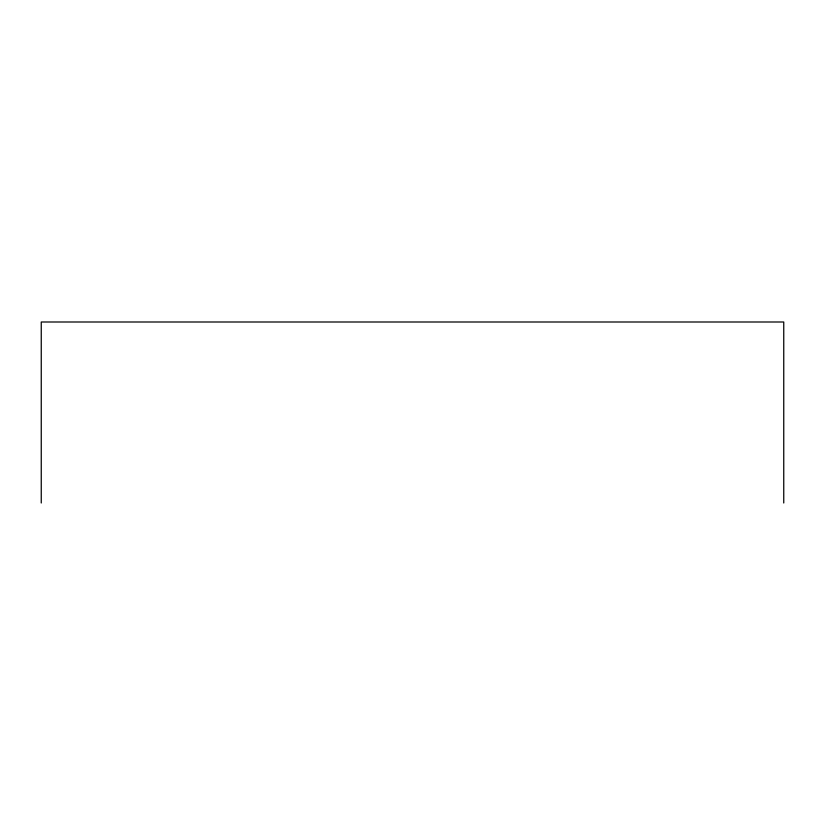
<?xml version="1.0" encoding="UTF-8"?>
<svg xmlns="http://www.w3.org/2000/svg" width="825" height="825" viewBox="0 0 825 825"><rect width="100%" height="100%" fill="white"/><g stroke="black" fill="none" stroke-linecap="round" stroke-linejoin="round"><path stroke-width="1.24" d="M783.75 503.002L783.75 321.998L41.25 321.998L41.25 503.002"/></g></svg>
